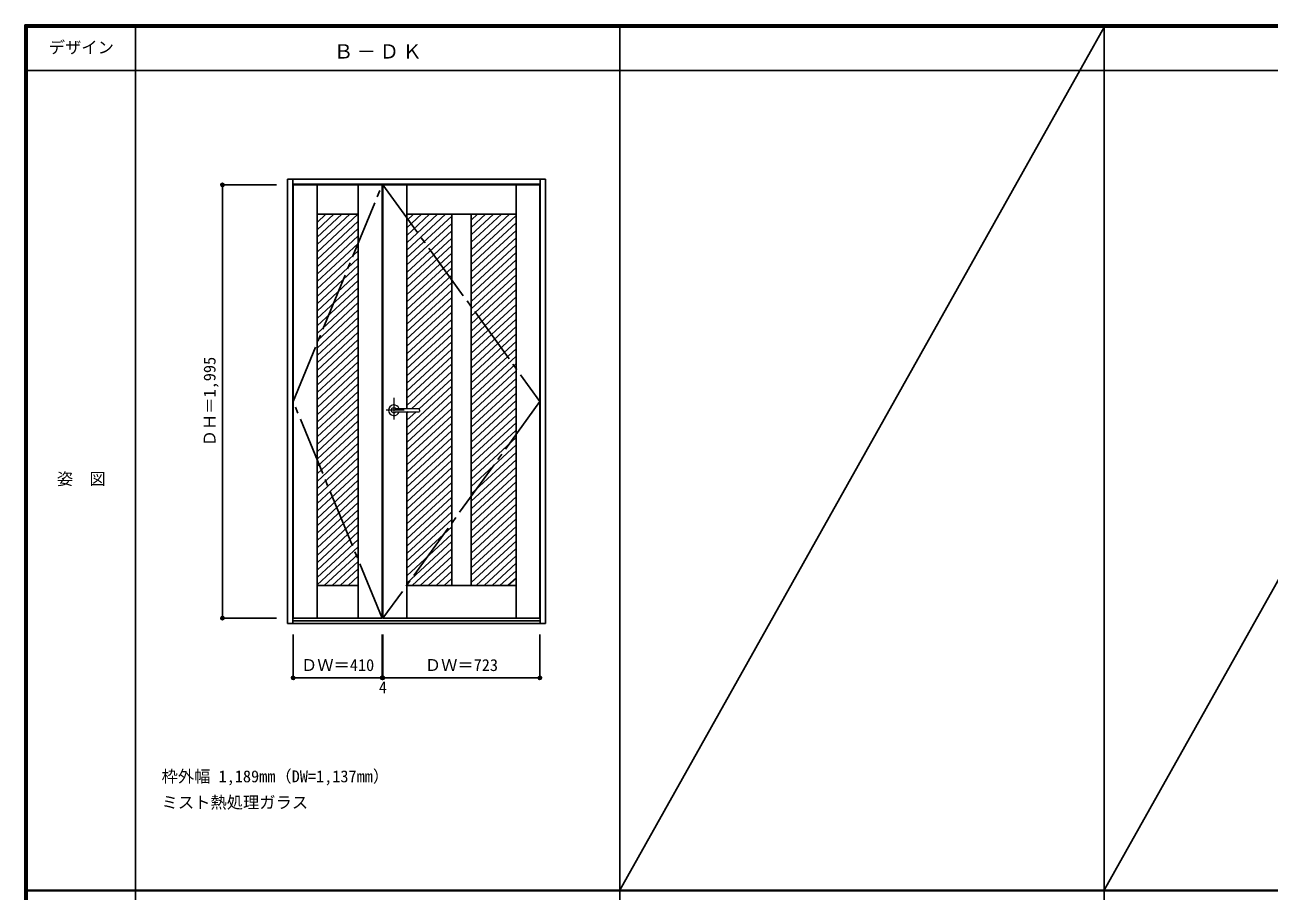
# Model space of a CAD drawing. Units: millimetres, scale not verified. Extents: x -6000 to 5700, y -4307 to 4175.
# Drawn here: x -6000 to -267, y 186 to 4175 of the extents above; entities that cross this region are included whole.
import ezdxf
from ezdxf.enums import TextEntityAlignment as Align

# ---------------------------------------------------------------- set-up
doc = ezdxf.new("R2010")
doc.units = ezdxf.units.MM
doc.header["$LTSCALE"] = 30
doc.header["$PDMODE"] = 32
doc.header["$PDSIZE"] = 15
doc.linetypes.add('CHAIN1', pattern=[8, 5, -1, 1, -1])
doc.linetypes.add('CHAIN2', pattern=[12, 9, -1, 1, -1])
for name, color, linetype in [('0-2_扉', 7, 'Continuous'), ('0-4_枠', 3, 'Continuous'), ('0-7', 7, 'CHAIN2'), ('0-A_文字', 7, 'Continuous'), ('0-B_寸法', 7, 'Continuous'), ('0-C_ハッチ', 4, 'Continuous'), ('F-1_枠', 6, 'Continuous'), ('F-A_文字', 7, 'Continuous')]:
    doc.layers.add(name, color=color, linetype=linetype)
doc.layers.add('0-5_レバー', color=7, linetype='Continuous', lineweight=18)
doc.styles.add('ＭＳ ゴシック', font='')
doc.styles.get('ＭＳ ゴシック').set_extended_font_data('MS Gothic')

msp = doc.modelspace()

# ---------------------------------------------------------------- linework, layer by layer
at = {"layer": '0-2_扉'}
for p, q in [((-4764, 1443), (-4764, 3438)), ((-4654, 1443), (-4654, 3438)), ((-4464, 1443), (-4464, 3438)), ((-4350, 1443), (-4350, 3438)), ((-4350, 3438), (-3627, 3438)), ((-4240, 2407.5), (-4240, 3438)), ((-3737, 1443), (-3737, 3438)), ((-3627, 1443), (-3627, 3438)), ((-4464, 3303), (-4654, 3303)), ((-4240, 3303), (-3737, 3303)), ((-4033.5, 3303), (-4033.5, 1593)), ((-3943.5, 3303), (-3943.5, 1593)), ((-4240, 1443), (-4240, 2393.5)), ((-4464, 1593), (-4654, 1593)), ((-4240, 1593), (-3737, 1593)), ((-4354, 1443), (-4764, 1443)), ((-4350, 1443), (-3627, 1443))]:
    msp.add_line(p, q, dxfattribs=at)
msp.add_lwpolyline([(-4354, 1443), (-4354, 3438), (-4764, 3438)], dxfattribs=at)
at = {"layer": '0-4_枠'}
for p, q in [((-4790, 3465), (-4790, 1418)), ((-4790, 3465), (-3601, 3465)), ((-4766, 1418), (-4766, 3465)), ((-4766, 3441), (-3625, 3441)), ((-3625, 1418), (-3625, 3465)), ((-3601, 3465), (-3601, 1418)), ((-4790, 1418), (-3601, 1418)), ((-4766, 1430), (-3625, 1430))]:
    msp.add_line(p, q, dxfattribs=at)
at = {"layer": '0-5_レバー', "color": 4, "linetype": 'CHAIN1'}
for p, q in [((-4299.5, 2456.96), (-4299.5, 2357.11)), ((-4252.7, 2400.5), (-4335.72, 2400.5))]:
    msp.add_line(p, q, dxfattribs=at)
at = {"layer": '0-5_レバー'}
for q in [(-4182.5, 2405.99), (-4182.5, 2395)]:
    msp.add_line((-4182.5, 2400.5), q, dxfattribs=at)
for points in [[(-4289.54, 2407.49), (-4290.31, 2408.28), (-4292.28, 2409.65), (-4294.53, 2410.66), (-4296.96, 2411.29), (-4299.5, 2411.5), (-4302.04, 2411.29), (-4304.47, 2410.66), (-4306.72, 2409.65), (-4308.69, 2408.28), (-4310.31, 2406.61), (-4311.51, 2404.71), (-4312.25, 2402.65), (-4312.5, 2400.5), (-4312.25, 2398.35), (-4311.51, 2396.29), (-4310.31, 2394.39), (-4308.69, 2392.72), (-4306.72, 2391.35), (-4304.47, 2390.34), (-4302.04, 2389.71), (-4299.5, 2389.5), (-4296.96, 2389.71), (-4294.53, 2390.34), (-4292.28, 2391.35), (-4290.31, 2392.72), (-4289.54, 2393.51)], [(-4184, 2407.5), (-4193.73, 2407.5), (-4203.91, 2407.5), (-4213.51, 2407.5), (-4222.5, 2407.5), (-4230.91, 2407.5), (-4238.72, 2407.5), (-4245.54, 2407.5), (-4251.84, 2407.5), (-4257.61, 2407.5), (-4262.85, 2407.5), (-4267.64, 2407.5), (-4272.3, 2407.5), (-4276.5, 2407.5), (-4280.25, 2407.5), (-4282.25, 2407.5), (-4284.1, 2407.5), (-4286.11, 2407.49), (-4288.52, 2407.49), (-4290.01, 2407.49), (-4291.55, 2407.49), (-4293.07, 2407.49), (-4294.17, 2407.49), (-4294.63, 2407.49), (-4294.63, 2407.48)], [(-4294.48, 2393.51), (-4294.35, 2393.51), (-4293.91, 2393.51), (-4293.19, 2393.51), (-4292.17, 2393.51), (-4290.91, 2393.51), (-4289.56, 2393.51), (-4286.7, 2393.51), (-4283.72, 2393.5), (-4280.7, 2393.5), (-4277.66, 2393.5), (-4274.59, 2393.5), (-4271.51, 2393.5), (-4267.51, 2393.5), (-4263.1, 2393.5), (-4258.13, 2393.5), (-4252.6, 2393.5), (-4246.51, 2393.5), (-4239.86, 2393.5), (-4232.65, 2393.5), (-4224.06, 2393.5), (-4214.8, 2393.5), (-4204.86, 2393.5), (-4194.25, 2393.5), (-4184, 2393.5)], [(-4184, 2407.5), (-4193.08, 2407.5), (-4193.48, 2407.5)]]:
    msp.add_lwpolyline(points, dxfattribs=at)
for centre, radius, start, end in [((-4299.5, 2400.5), 24.55, 16.59952, 343.36736), ((-4184, 2406), 1.5, 0.00847, 89.9163), ((-4184, 2406), 1.5, 360, 90.17419), ((-4184, 2395), 1.5, 270.16419, 0), ((-4184, 2395), 1.5, 269.91059, 359.99153)]:
    msp.add_arc(centre, radius, start, end, dxfattribs=at)
at = {"layer": '0-7'}
for p, q in [((-4764, 2440.5), (-4354, 3438)), ((-4354, 1443), (-4764, 2440.5))]:
    msp.add_line(p, q, dxfattribs=at)
msp.add_lwpolyline([(-4350, 3438), (-3627, 2440.5), (-4350, 1443)], dxfattribs=at)
at = {"layer": '0-B_寸法', "color": 4}
for p, q in [((-5090, 3438), (-5090, 1443)), ((-5090, 3438), (-4840, 3438)), ((-5090, 1443), (-4840, 1443)), ((-4764, 1168), (-4764, 1368)), ((-4354, 1168), (-4354, 1368)), ((-3627, 1168), (-3627, 1368)), ((-4350, 1168), (-3627, 1168))]:
    msp.add_line(p, q, dxfattribs=at)
msp.add_lwpolyline([(-4764, 1168), (-4354, 1168), (-4350, 1168), (-4350, 1368)], dxfattribs=at)
at = {"layer": '0-B_寸法'}
for p in [(-5090, 3438), (-5090, 1443), (-4764, 1168), (-4354, 1168), (-4350, 1168), (-3627, 1168)]:
    msp.add_point(p, dxfattribs=at)
at = {"layer": '0-C_ハッチ'}
for p, q in [((-4613.42, 3303), (-4654, 3265.42)), ((-4466.23, 3303), (-4654, 3129.14)), ((-4503.03, 3303), (-4654, 3163.21)), ((-4539.82, 3303), (-4654, 3197.28)), ((-4576.62, 3303), (-4654, 3231.35)), ((-4464, 3270.99), (-4654, 3095.07)), ((-4171.86, 3303), (-4240, 3239.9)), ((-4135.06, 3303), (-4240, 3205.83)), ((-4098.26, 3303), (-4240, 3171.76)), ((-4061.47, 3303), (-4240, 3137.69)), ((-4208.65, 3303), (-4240, 3273.97)), ((-4033.5, 3294.82), (-4240, 3103.62)), ((-3914.28, 3303), (-3943.5, 3275.94)), ((-3877.48, 3303), (-3943.5, 3241.87)), ((-3840.69, 3303), (-3943.5, 3207.8)), ((-3803.89, 3303), (-3943.5, 3173.73)), ((-3767.09, 3303), (-3943.5, 3139.66)), ((-3737, 3296.79), (-3943.5, 3105.59)), ((-4464, 3236.92), (-4654, 3061)), ((-4033.5, 3260.75), (-4240, 3069.55)), ((-4033.5, 3226.68), (-4240, 3035.48)), ((-3737, 3262.72), (-3943.5, 3071.52)), ((-3737, 3228.65), (-3943.5, 3037.45)), ((-4464, 3202.85), (-4654, 3026.93)), ((-4464, 3168.78), (-4654, 2992.85)), ((-4033.5, 3192.61), (-4240, 3001.41)), ((-4033.5, 3158.54), (-4240, 2967.34)), ((-3737, 3194.58), (-3943.5, 3003.37)), ((-3737, 3160.51), (-3943.5, 2969.3)), ((-4464, 3134.71), (-4654, 2958.78)), ((-4464, 3100.64), (-4654, 2924.71)), ((-4033.5, 3124.47), (-4240, 2933.26)), ((-3737, 3126.44), (-3943.5, 2935.23)), ((-4464, 3066.57), (-4654, 2890.64)), ((-4033.5, 3090.4), (-4240, 2899.19)), ((-4033.5, 3056.33), (-4240, 2865.12)), ((-3737, 3092.37), (-3943.5, 2901.16)), ((-3737, 3058.29), (-3943.5, 2867.09)), ((-4464, 3032.5), (-4654, 2856.57)), ((-4464, 2998.43), (-4654, 2822.5)), ((-4033.5, 3022.25), (-4240, 2831.05)), ((-4033.5, 2988.18), (-4240, 2796.98)), ((-3737, 3024.22), (-3943.5, 2833.02)), ((-3737, 2990.15), (-3943.5, 2798.95)), ((-4464, 2964.35), (-4654, 2788.43)), ((-4464, 2930.28), (-4654, 2754.36)), ((-4033.5, 2954.11), (-4240, 2762.91)), ((-3737, 2956.08), (-3943.5, 2764.88)), ((-4464, 2896.21), (-4654, 2720.29)), ((-4033.5, 2920.04), (-4240, 2728.84)), ((-4033.5, 2885.97), (-4240, 2694.77)), ((-3737, 2922.01), (-3943.5, 2730.81)), ((-3737, 2887.94), (-3943.5, 2696.74)), ((-4464, 2862.14), (-4654, 2686.21)), ((-4464, 2828.07), (-4654, 2652.14)), ((-4033.5, 2851.9), (-4240, 2660.7)), ((-4033.5, 2817.83), (-4240, 2626.62)), ((-3737, 2853.87), (-3943.5, 2662.66)), ((-3737, 2819.8), (-3943.5, 2628.59)), ((-4464, 2794), (-4654, 2618.07)), ((-4464, 2759.93), (-4654, 2584)), ((-4033.5, 2783.76), (-4240, 2592.55)), ((-3737, 2785.73), (-3943.5, 2594.52)), ((-4464, 2725.86), (-4654, 2549.93)), ((-4033.5, 2749.69), (-4240, 2558.48)), ((-4033.5, 2715.62), (-4240, 2524.41)), ((-3737, 2751.65), (-3943.5, 2560.45)), ((-3737, 2717.58), (-3943.5, 2526.38)), ((-4464, 2691.79), (-4654, 2515.86)), ((-4464, 2657.71), (-4654, 2481.79)), ((-4033.5, 2681.54), (-4240, 2490.34)), ((-4033.5, 2647.47), (-4240, 2456.27)), ((-3737, 2683.51), (-3943.5, 2492.31)), ((-3737, 2649.44), (-3943.5, 2458.24)), ((-4464, 2623.64), (-4654, 2447.72)), ((-4464, 2589.57), (-4654, 2413.65)), ((-4033.5, 2613.4), (-4240, 2422.2)), ((-3737, 2615.37), (-3943.5, 2424.17)), ((-3737, 2581.3), (-3943.5, 2390.1)), ((-4464, 2555.5), (-4654, 2379.58)), ((-4033.5, 2579.33), (-4219.08, 2407.5)), ((-4033.5, 2545.26), (-4182.85, 2406.97)), ((-3737, 2547.23), (-3943.5, 2356.02)), ((-4464, 2521.43), (-4654, 2345.5)), ((-4464, 2487.36), (-4654, 2311.43)), ((-4033.5, 2511.19), (-4240, 2319.99)), ((-4033.5, 2477.12), (-4240, 2285.91)), ((-3737, 2513.16), (-3943.5, 2321.95)), ((-3737, 2479.09), (-3943.5, 2287.88)), ((-4464, 2453.29), (-4654, 2277.36)), ((-4464, 2419.22), (-4654, 2243.29)), ((-4033.5, 2443.05), (-4240, 2251.84)), ((-4033.5, 2408.98), (-4240, 2217.77)), ((-3737, 2445.02), (-3943.5, 2253.81)), ((-3737, 2410.94), (-3943.5, 2219.74)), ((-4464, 2385.15), (-4654, 2209.22)), ((-4464, 2351.08), (-4654, 2175.15)), ((-4197.4, 2393.5), (-4240, 2354.06)), ((-4234.2, 2393.5), (-4240, 2388.13)), ((-4033.5, 2374.9), (-4240, 2183.7)), ((-3737, 2376.87), (-3943.5, 2185.67)), ((-4464, 2317), (-4654, 2141.08)), ((-4033.5, 2340.83), (-4240, 2149.63)), ((-4033.5, 2306.76), (-4240, 2115.56)), ((-3737, 2342.8), (-3943.5, 2151.6)), ((-3737, 2308.73), (-3943.5, 2117.53)), ((-4464, 2282.93), (-4654, 2107.01)), ((-4464, 2248.86), (-4654, 2072.94)), ((-4033.5, 2272.69), (-4240, 2081.49)), ((-4033.5, 2238.62), (-4240, 2047.42)), ((-3737, 2274.66), (-3943.5, 2083.46)), ((-3737, 2240.59), (-3943.5, 2049.39)), ((-4464, 2214.79), (-4654, 2038.86)), ((-4464, 2180.72), (-4654, 2004.79)), ((-4033.5, 2204.55), (-4240, 2013.35)), ((-3737, 2206.52), (-3943.5, 2015.31)), ((-4464, 2146.65), (-4654, 1970.72)), ((-4033.5, 2170.48), (-4240, 1979.27)), ((-4033.5, 2136.41), (-4240, 1945.2)), ((-3737, 2172.45), (-3943.5, 1981.24)), ((-3737, 2138.38), (-3943.5, 1947.17)), ((-4464, 2112.58), (-4654, 1936.65)), ((-4464, 2078.51), (-4654, 1902.58)), ((-4033.5, 2102.34), (-4240, 1911.13)), ((-4033.5, 2068.27), (-4240, 1877.06)), ((-3737, 2104.3), (-3943.5, 1913.1)), ((-3737, 2070.23), (-3943.5, 1879.03)), ((-4464, 2044.44), (-4654, 1868.51)), ((-4464, 2010.36), (-4654, 1834.44)), ((-4033.5, 2034.19), (-4240, 1842.99)), ((-3737, 2036.16), (-3943.5, 1844.96)), ((-4464, 1976.29), (-4654, 1800.37)), ((-4033.5, 2000.12), (-4240, 1808.92)), ((-4033.5, 1966.05), (-4240, 1774.85)), ((-3737, 2002.09), (-3943.5, 1810.89)), ((-3737, 1968.02), (-3943.5, 1776.82)), ((-4464, 1942.22), (-4654, 1766.3)), ((-4464, 1908.15), (-4654, 1732.23)), ((-4033.5, 1931.98), (-4240, 1740.78)), ((-4033.5, 1897.91), (-4240, 1706.71)), ((-3737, 1933.95), (-3943.5, 1742.75)), ((-3737, 1899.88), (-3943.5, 1708.67)), ((-4464, 1874.08), (-4654, 1698.15)), ((-4464, 1840.01), (-4654, 1664.08)), ((-4033.5, 1863.84), (-4240, 1672.63)), ((-3737, 1865.81), (-3943.5, 1674.6)), ((-4464, 1805.94), (-4654, 1630.01)), ((-4033.5, 1829.77), (-4240, 1638.56)), ((-4033.5, 1795.7), (-4240, 1604.49)), ((-3737, 1831.74), (-3943.5, 1640.53)), ((-3737, 1797.67), (-3943.5, 1606.46)), ((-4464, 1771.87), (-4654, 1595.94)), ((-4464, 1737.8), (-4620.38, 1593)), ((-4033.5, 1761.63), (-4215.62, 1593)), ((-4033.5, 1727.55), (-4178.82, 1593)), ((-3737, 1763.59), (-3921.24, 1593)), ((-3737, 1729.52), (-3884.44, 1593)), ((-4464, 1703.73), (-4583.58, 1593)), ((-4464, 1669.65), (-4546.79, 1593)), ((-4033.5, 1693.48), (-4142.02, 1593)), ((-3737, 1695.45), (-3847.65, 1593)), ((-4464, 1635.58), (-4509.99, 1593)), ((-4033.5, 1659.41), (-4105.23, 1593)), ((-4033.5, 1625.34), (-4068.43, 1593)), ((-3737, 1661.38), (-3810.85, 1593)), ((-3737, 1627.31), (-3774.05, 1593))]:
    msp.add_line(p, q, dxfattribs=at)
at = {"layer": 'F-1_枠'}
for p, q in [((-6000, 4175), (5700, 4175)), ((-6000, 4175), (-6000, -4205)), ((-6000, 4170), (5700, 4170)), ((-6000, 4165), (5700, 4165)), ((-5995, 4175), (-5995, -4205)), ((-5990, 4175), (-5990, -4205)), ((-5490, 4175), (-5490, -3790)), ((-3258.4, 4175), (-3258.4, -3790)), ((-1026.8, 4175), (-1026.8, -3790)), ((-6000, 3965), (5700, 3965)), ((-6000, 190.5), (5700, 190.5)), ((-6000, 187.5), (5700, 187.5))]:
    msp.add_line(p, q, dxfattribs=at)
at = {"layer": 'F-A_文字'}
for p, q in [((-1026.8, 4165), (-3258.4, 190.5)), ((1204.8, 4165), (-1026.8, 190.5))]:
    msp.add_line(p, q, dxfattribs=at)

# ---------------------------------------------------------------- texts
at = {"layer": '0-A_文字', "style": 'ＭＳ ゴシック'}
for s, p in [('枠外幅 1,189mm（DW=1,137mm）', (-5370, 670.5)), ('ミスト熱処理ガラス', (-5370, 550.5))]:
    msp.add_text(s, height=54.99, dxfattribs=at).set_placement(p, align=Align.BOTTOM_LEFT)
at = {"layer": '0-A_文字', "insert": (-4576.7, 4020), "char_height": 65.98, "attachment_point": 7, "style": 'ＭＳ ゴシック'}
msp.add_mtext('\\T1.17;Ｂ－ＤＫ', dxfattribs=at)
at = {"layer": '0-B_寸法', "style": 'ＭＳ ゴシック'}
msp.add_text('ＤＨ＝1,995', height=54.99, rotation=90, dxfattribs=at).set_placement((-5105, 2234.25), align=Align.BOTTOM_LEFT)
for s, p in [('ＤＷ＝410', (-4727.75, 1183)), ('ＤＷ＝723', (-4157.25, 1183)), ('4', (-4368.75, 1080.61))]:
    msp.add_text(s, height=54.99, dxfattribs=at).set_placement(p, align=Align.BOTTOM_LEFT)
at = {"layer": 'F-A_文字', "style": 'ＭＳ ゴシック'}
for s, p in [('デザイン', (-5890, 4027.5)), ('姿\u3000図', (-5852.5, 2040.25))]:
    msp.add_text(s, height=54.99, dxfattribs=at).set_placement(p, align=Align.BOTTOM_LEFT)

doc.saveas('drawing.dxf')
